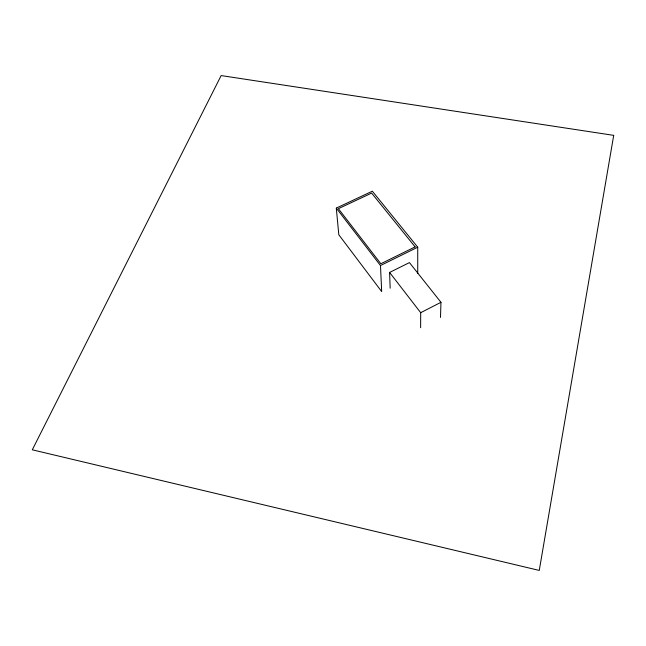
<?xml version="1.0" encoding="UTF-8"?>
<svg xmlns="http://www.w3.org/2000/svg" width="646" height="646" viewBox="0 0 646 646"><rect width="100%" height="100%" fill="white"/><g stroke="black" fill="none" stroke-linecap="round" stroke-linejoin="round"><path stroke-width="0.97" d="M420.635 327.708L420.691 312.688L389.603 272.434L409.443 262.599L440.96 302.304L440.507 317.428M420.691 312.688L440.96 302.304M380.486 265.538L417.728 247.208L372.354 191.2L336.3 208.101L338.811 234.773L381.681 291.572L380.486 265.538L336.3 208.101M389.603 272.434L390.16 288.197M417.728 247.208L417.728 273.549M613.7 135.361L539.257 570.426L32.3 449.802L221.15 75.574L613.7 135.361M415.12 246.893L380.825 263.754L338.383 208.682L371.628 193.089L415.12 246.893"/></g></svg>
